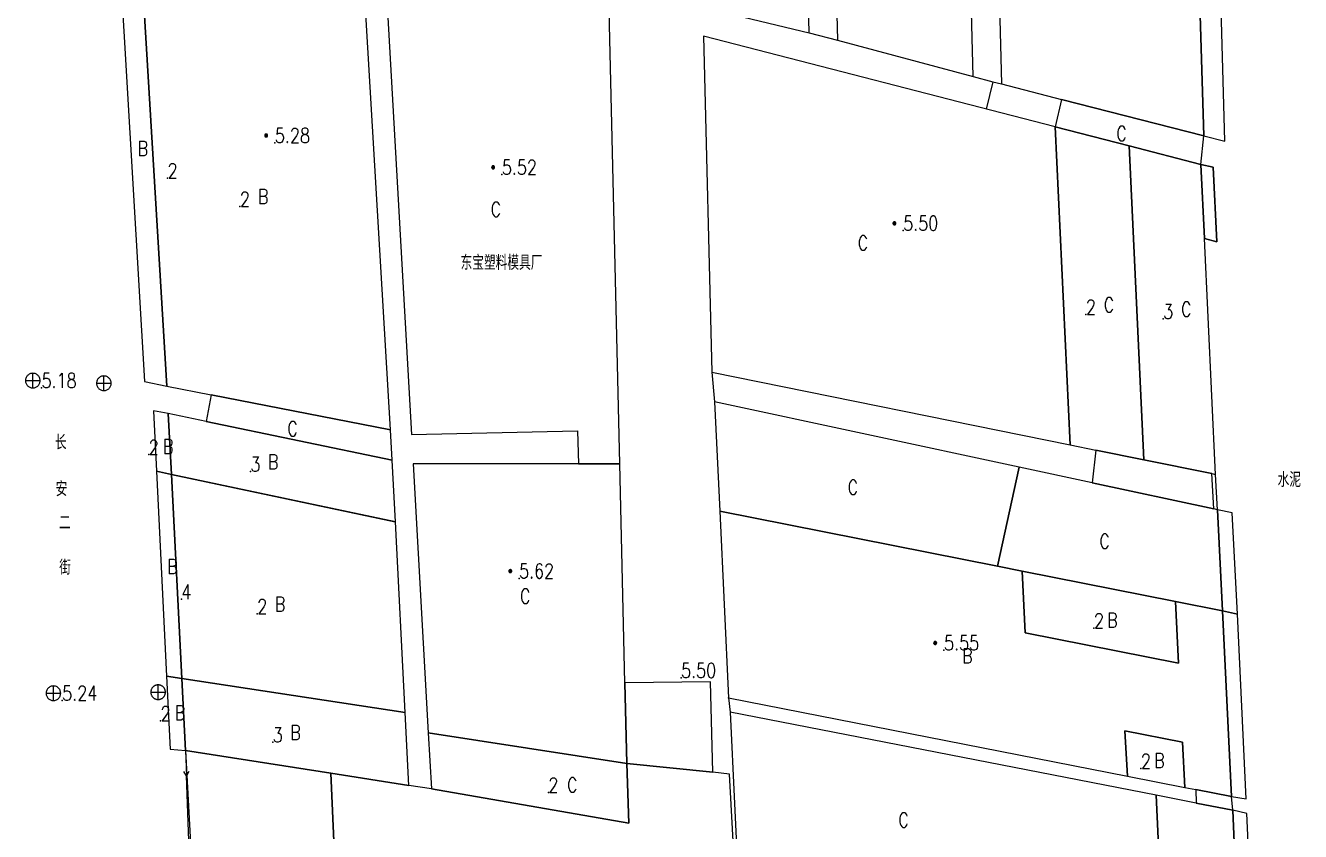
# Model space of a CAD drawing. Extents: x 500064 to 501389, y 2542464 to 2545400.
# Drawn here: x 500953.6 to 501040.9, y 2542574.3 to 2542629.5 of the extents above; entities that cross this region are included whole.
import ezdxf

# ---------------------------------------------------------------- set-up
doc = ezdxf.new("R2010")
doc.units = 0
doc.header["$LTSCALE"] = 0.5
doc.linetypes.add('CENTER', pattern=[50.8, 31.75, -6.35, 6.35, -6.35])
doc.layers.add('地形图', color=8, linetype='CONTINUOUS')
doc.styles.add('HZ', font='romans.shx', dxfattribs={"width": 0.8, "bigfont": 'hztxt.shx'})

msp = doc.modelspace()

# ---------------------------------------------------------------- linework, layer by layer
at = {"layer": '地形图'}
for points in [[(500999.927, 2542630.708), (501007.259, 2542628.958), (501006.899, 2542643.966), (500999.639, 2542645.878)], [(501008.799, 2542643.466), (501009.189, 2542628.458), (501018.47, 2542625.958), (501018.099, 2542641.018)], [(501020.031, 2542640.539), (501033.789, 2542636.938), (501034.249, 2542621.898), (501035.683, 2542621.549), (501035.228, 2542638.045), (501020.018, 2542642.038)], [(501024.511, 2542624.404), (501034.249, 2542621.898), (501033.789, 2542636.938), (501020.031, 2542640.539), (501020.42, 2542625.458)], [(500961.269, 2542638.848), (500959.781, 2542639.139), (500961.789, 2542605.085), (500963.309, 2542604.787)], [(500961.269, 2542638.848), (500963.309, 2542604.787), (500966.351, 2542604.192), (500978.629, 2542601.787), (500976.647, 2542634.884)], [(500994.299, 2542599.458), (500993.58, 2542630.458), (500978.189, 2542634.458), (500980.049, 2542601.457), (500991.4, 2542601.708), (500991.47, 2542599.458)], [(501025.105, 2542600.76), (501024.079, 2542622.526), (501000.04, 2542628.738), (501000.602, 2542605.738)], [(501024.511, 2542624.404), (501024.079, 2542622.526), (501029.146, 2542621.217), (501034.059, 2542619.948), (501034.249, 2542621.898)], [(501024.079, 2542622.526), (501025.105, 2542600.76), (501026.875, 2542600.4), (501030.159, 2542599.733), (501029.146, 2542621.217)], [(501029.146, 2542621.217), (501030.159, 2542599.733), (501034.804, 2542598.789), (501035.059, 2542598.738), (501034.297, 2542614.89), (501034.059, 2542619.948)], [(501034.059, 2542619.948), (501034.297, 2542614.89), (501035.144, 2542614.662), (501034.905, 2542619.767)], [(500966.013, 2542602.357), (500978.74, 2542599.707), (500978.629, 2542601.787), (500966.351, 2542604.192)], [(501021.625, 2542599.232), (501000.791, 2542603.708), (501001.157, 2542596.21), (501020.15, 2542592.447)], [(500962.603, 2542598.957), (500963.632, 2542598.738), (500963.419, 2542602.897), (500962.4, 2542603.091)], [(500963.419, 2542602.897), (500963.632, 2542598.738), (500978.956, 2542595.49), (500978.74, 2542599.707), (500966.013, 2542602.357)], [(501026.875, 2542600.4), (501026.619, 2542598.159), (501034.936, 2542596.372), (501034.804, 2542598.789), (501030.159, 2542599.733)], [(500991.47, 2542599.458), (500980.162, 2542599.457), (500981.198, 2542581.06), (500994.774, 2542578.963), (500994.647, 2542584.462), (500994.299, 2542599.458)], [(501021.625, 2542599.232), (501020.15, 2542592.447), (501021.833, 2542592.116), (501032.317, 2542590.036), (501035.539, 2542589.398), (501035.189, 2542596.318), (501034.936, 2542596.372), (501026.619, 2542598.159)], [(500963.632, 2542598.738), (500962.603, 2542598.957), (500963.292, 2542584.923), (500964.347, 2542584.76)], [(500963.632, 2542598.738), (500964.347, 2542584.76), (500979.625, 2542582.453), (500978.956, 2542595.49)], [(501001.157, 2542596.21), (501001.74, 2542583.449), (501029.028, 2542578.089), (501028.863, 2542581.181), (501032.787, 2542580.404), (501032.952, 2542577.318), (501033.713, 2542577.169), (501036.159, 2542576.688), (501035.539, 2542589.398), (501032.317, 2542590.036), (501032.522, 2542585.828), (501022.039, 2542587.894), (501021.833, 2542592.116), (501020.15, 2542592.447)], [(501035.189, 2542596.318), (501035.539, 2542589.398), (501036.57, 2542589.18), (501036.198, 2542596.117)], [(501032.317, 2542590.036), (501021.833, 2542592.116), (501022.039, 2542587.894), (501032.522, 2542585.828)], [(501035.539, 2542589.398), (501036.159, 2542576.688), (501037.16, 2542576.525), (501036.57, 2542589.18)], [(500964.347, 2542584.76), (500963.292, 2542584.923), (500963.536, 2542579.943), (500964.599, 2542579.847)], [(500964.347, 2542584.76), (500964.599, 2542579.847), (500974.546, 2542578.292), (500979.881, 2542577.457), (500979.625, 2542582.453)], [(500994.774, 2542578.963), (501000.659, 2542578.348), (501000.518, 2542584.549), (500994.647, 2542584.462)], [(501016.495, 2542569.592), (501028.83, 2542567.208), (501028.63, 2542566.007), (501031.523, 2542565.412), (501030.991, 2542576.778), (501001.849, 2542582.457), (501003.041, 2542557.457), (501015.041, 2542556.457), (501015.02, 2542556.71), (501014.825, 2542559.063), (501014.709, 2542560.457), (501011.74, 2542560.957), (501011.619, 2542562.707), (501007.388, 2542563.207), (501006.849, 2542571.457)], [(500994.774, 2542578.963), (500981.198, 2542581.06), (500981.415, 2542577.217), (500994.932, 2542574.875)], [(501029.028, 2542578.089), (501032.952, 2542577.318), (501032.787, 2542580.404), (501028.863, 2542581.181)], [(500974.546, 2542578.292), (500964.599, 2542579.847), (500965.014, 2542572.211), (500965.264, 2542572.221), (500974.777, 2542572.609)], [(501000.659, 2542578.348), (500994.774, 2542578.963), (500994.932, 2542574.875), (500981.415, 2542577.217), (500979.881, 2542577.457), (500974.546, 2542578.292), (500974.777, 2542572.609), (500975.183, 2542562.634), (500975.337, 2542558.26), (500995.709, 2542554.781), (500995.61, 2542557.335), (501002.938, 2542557.45), (501001.806, 2542578.229)], [(501030.991, 2542576.778), (501031.523, 2542565.412), (501031.741, 2542560.717), (501036.909, 2542559.688), (501036.229, 2542575.758), (501033.734, 2542576.244)], [(501036.159, 2542576.688), (501033.713, 2542577.169), (501033.734, 2542576.244), (501036.229, 2542575.758)], [(501036.229, 2542575.758), (501036.909, 2542559.688), (501037.938, 2542559.512), (501037.189, 2542575.524)]]:
    msp.add_lwpolyline(points, close=True, dxfattribs=at)
for points in [[(501007.259, 2542628.958), (501009.189, 2542628.458)], [(501018.47, 2542625.958), (501019.821, 2542625.612), (501020.42, 2542625.458)], [(501019.821, 2542625.612), (501019.37, 2542623.743)], [(500970.112, 2542621.831), (500970.122, 2542621.831), (500970.133, 2542621.833), (500970.143, 2542621.836), (500970.152, 2542621.839), (500970.162, 2542621.844), (500970.171, 2542621.85), (500970.179, 2542621.856), (500970.186, 2542621.864), (500970.193, 2542621.872), (500970.196, 2542621.877), (500970.198, 2542621.881), (500970.203, 2542621.89), (500970.207, 2542621.9), (500970.21, 2542621.91), (500970.211, 2542621.92), (500970.212, 2542621.931), (500970.211, 2542621.941), (500970.21, 2542621.951), (500970.207, 2542621.962), (500970.203, 2542621.971), (500970.2, 2542621.978), (500970.198, 2542621.981), (500970.193, 2542621.989), (500970.186, 2542621.998), (500970.179, 2542622.005), (500970.171, 2542622.012), (500970.162, 2542622.017), (500970.161, 2542622.018), (500970.152, 2542622.022), (500970.143, 2542622.026), (500970.133, 2542622.028), (500970.122, 2542622.03), (500970.112, 2542622.031), (500970.101, 2542622.03), (500970.091, 2542622.028), (500970.081, 2542622.026), (500970.071, 2542622.022), (500970.062, 2542622.017), (500970.053, 2542622.012), (500970.045, 2542622.005), (500970.038, 2542621.998), (500970.031, 2542621.989), (500970.028, 2542621.985), (500970.025, 2542621.981), (500970.02, 2542621.971), (500970.017, 2542621.962), (500970.014, 2542621.951), (500970.012, 2542621.941), (500970.012, 2542621.931), (500970.012, 2542621.92), (500970.014, 2542621.91), (500970.017, 2542621.9), (500970.02, 2542621.89), (500970.024, 2542621.884), (500970.025, 2542621.881), (500970.031, 2542621.872), (500970.038, 2542621.864), (500970.045, 2542621.856), (500970.053, 2542621.85), (500970.062, 2542621.844), (500970.063, 2542621.843), (500970.071, 2542621.839), (500970.081, 2542621.836), (500970.091, 2542621.833), (500970.101, 2542621.831), (500970.112, 2542621.831)], [(500970.063, 2542621.843), (500970.196, 2542621.877), (500970.198, 2542621.881), (500970.025, 2542621.881), (500970.024, 2542621.884), (500970.212, 2542621.931), (500970.012, 2542621.931), (500970.2, 2542621.978), (500970.198, 2542621.981), (500970.025, 2542621.981), (500970.028, 2542621.985), (500970.161, 2542622.018)], [(501025.105, 2542600.76), (501024.079, 2542622.526)], [(501030.159, 2542599.733), (501029.146, 2542621.217)], [(500985.638, 2542619.652), (500985.649, 2542619.653), (500985.659, 2542619.655), (500985.669, 2542619.657), (500985.679, 2542619.661), (500985.688, 2542619.666), (500985.697, 2542619.671), (500985.705, 2542619.678), (500985.713, 2542619.685), (500985.719, 2542619.694), (500985.722, 2542619.698), (500985.725, 2542619.702), (500985.73, 2542619.712), (500985.733, 2542619.721), (500985.736, 2542619.732), (500985.738, 2542619.742), (500985.738, 2542619.752), (500985.738, 2542619.763), (500985.736, 2542619.773), (500985.733, 2542619.783), (500985.73, 2542619.793), (500985.726, 2542619.799), (500985.725, 2542619.802), (500985.719, 2542619.811), (500985.713, 2542619.819), (500985.705, 2542619.827), (500985.697, 2542619.833), (500985.688, 2542619.839), (500985.687, 2542619.84), (500985.679, 2542619.844), (500985.669, 2542619.847), (500985.659, 2542619.85), (500985.649, 2542619.852), (500985.638, 2542619.852), (500985.628, 2542619.852), (500985.617, 2542619.85), (500985.607, 2542619.847), (500985.598, 2542619.844), (500985.588, 2542619.839), (500985.579, 2542619.833), (500985.571, 2542619.827), (500985.564, 2542619.819), (500985.557, 2542619.811), (500985.554, 2542619.806), (500985.552, 2542619.802), (500985.547, 2542619.793), (500985.543, 2542619.783), (500985.54, 2542619.773), (500985.539, 2542619.763), (500985.538, 2542619.752), (500985.539, 2542619.742), (500985.54, 2542619.732), (500985.543, 2542619.721), (500985.547, 2542619.712), (500985.55, 2542619.705), (500985.552, 2542619.702), (500985.557, 2542619.694), (500985.564, 2542619.685), (500985.571, 2542619.678), (500985.579, 2542619.671), (500985.588, 2542619.666), (500985.589, 2542619.665), (500985.598, 2542619.661), (500985.607, 2542619.657), (500985.617, 2542619.655), (500985.628, 2542619.653), (500985.638, 2542619.652)], [(500985.589, 2542619.665), (500985.722, 2542619.698), (500985.725, 2542619.702), (500985.552, 2542619.702), (500985.55, 2542619.705), (500985.738, 2542619.752), (500985.538, 2542619.752), (500985.726, 2542619.799), (500985.725, 2542619.802), (500985.552, 2542619.802), (500985.554, 2542619.806), (500985.687, 2542619.84)], [(501034.059, 2542619.948), (501034.905, 2542619.767), (501035.144, 2542614.662), (501034.297, 2542614.89)], [(501013.09, 2542615.819), (501013.1, 2542615.82), (501013.111, 2542615.821), (501013.121, 2542615.824), (501013.13, 2542615.828), (501013.14, 2542615.832), (501013.149, 2542615.838), (501013.157, 2542615.845), (501013.164, 2542615.852), (501013.171, 2542615.86), (501013.174, 2542615.865), (501013.176, 2542615.869), (501013.181, 2542615.878), (501013.185, 2542615.888), (501013.188, 2542615.898), (501013.189, 2542615.909), (501013.19, 2542615.919), (501013.189, 2542615.929), (501013.188, 2542615.94), (501013.185, 2542615.95), (501013.181, 2542615.96), (501013.178, 2542615.966), (501013.176, 2542615.969), (501013.171, 2542615.978), (501013.164, 2542615.986), (501013.157, 2542615.993), (501013.149, 2542616), (501013.14, 2542616.006), (501013.139, 2542616.006), (501013.13, 2542616.01), (501013.121, 2542616.014), (501013.111, 2542616.017), (501013.1, 2542616.018), (501013.09, 2542616.019), (501013.079, 2542616.018), (501013.069, 2542616.017), (501013.059, 2542616.014), (501013.049, 2542616.01), (501013.04, 2542616.006), (501013.031, 2542616), (501013.023, 2542615.993), (501013.015, 2542615.986), (501013.009, 2542615.978), (501013.006, 2542615.973), (501013.003, 2542615.969), (501012.998, 2542615.96), (501012.995, 2542615.95), (501012.992, 2542615.94), (501012.99, 2542615.929), (501012.99, 2542615.919), (501012.99, 2542615.909), (501012.992, 2542615.898), (501012.995, 2542615.888), (501012.998, 2542615.878), (501013.002, 2542615.872), (501013.003, 2542615.869), (501013.009, 2542615.86), (501013.015, 2542615.852), (501013.023, 2542615.845), (501013.031, 2542615.838), (501013.04, 2542615.832), (501013.041, 2542615.832), (501013.049, 2542615.828), (501013.059, 2542615.824), (501013.069, 2542615.821), (501013.079, 2542615.82), (501013.09, 2542615.819)], [(501013.041, 2542615.832), (501013.174, 2542615.865), (501013.176, 2542615.869), (501013.003, 2542615.869), (501013.002, 2542615.872), (501013.19, 2542615.919), (501012.99, 2542615.919), (501013.178, 2542615.966), (501013.176, 2542615.969), (501013.003, 2542615.969), (501013.006, 2542615.973), (501013.139, 2542616.006)], [(500954.149, 2542604.656), (500954.201, 2542604.659), (500954.253, 2542604.667), (500954.303, 2542604.681), (500954.352, 2542604.699), (500954.399, 2542604.723), (500954.443, 2542604.752), (500954.483, 2542604.785), (500954.52, 2542604.822), (500954.553, 2542604.862), (500954.582, 2542604.906), (500954.605, 2542604.953), (500954.624, 2542605.002), (500954.638, 2542605.052), (500954.646, 2542605.104), (500954.649, 2542605.156), (500954.646, 2542605.208), (500954.638, 2542605.26), (500954.624, 2542605.311), (500954.605, 2542605.36), (500954.582, 2542605.406), (500954.553, 2542605.45), (500954.52, 2542605.491), (500954.483, 2542605.528), (500954.443, 2542605.561), (500954.399, 2542605.589), (500954.352, 2542605.613), (500954.303, 2542605.632), (500954.253, 2542605.645), (500954.201, 2542605.653), (500954.149, 2542605.656), (500954.096, 2542605.653), (500954.045, 2542605.645), (500953.994, 2542605.632), (500953.945, 2542605.613), (500953.899, 2542605.589), (500953.855, 2542605.561), (500953.814, 2542605.528), (500953.777, 2542605.491), (500953.744, 2542605.45), (500953.716, 2542605.406), (500953.692, 2542605.36), (500953.673, 2542605.311), (500953.66, 2542605.26), (500953.651, 2542605.208), (500953.649, 2542605.156), (500953.651, 2542605.104), (500953.66, 2542605.052), (500953.673, 2542605.002), (500953.692, 2542604.953), (500953.716, 2542604.906), (500953.744, 2542604.862), (500953.777, 2542604.822), (500953.814, 2542604.785), (500953.855, 2542604.752), (500953.899, 2542604.723), (500953.945, 2542604.699), (500953.994, 2542604.681), (500954.045, 2542604.667), (500954.096, 2542604.659), (500954.149, 2542604.656)], [(500954.149, 2542604.656), (500954.149, 2542605.156), (500954.149, 2542605.656)], [(500959.009, 2542604.473), (500959.061, 2542604.476), (500959.113, 2542604.484), (500959.164, 2542604.498), (500959.213, 2542604.517), (500959.259, 2542604.54), (500959.303, 2542604.569), (500959.344, 2542604.602), (500959.381, 2542604.639), (500959.414, 2542604.68), (500959.442, 2542604.723), (500959.466, 2542604.77), (500959.485, 2542604.819), (500959.498, 2542604.869), (500959.506, 2542604.921), (500959.509, 2542604.973), (500959.506, 2542605.026), (500959.498, 2542605.077), (500959.485, 2542605.128), (500959.466, 2542605.177), (500959.442, 2542605.223), (500959.414, 2542605.267), (500959.381, 2542605.308), (500959.344, 2542605.345), (500959.303, 2542605.378), (500959.259, 2542605.406), (500959.213, 2542605.43), (500959.164, 2542605.449), (500959.113, 2542605.463), (500959.061, 2542605.471), (500959.009, 2542605.473), (500958.957, 2542605.471), (500958.905, 2542605.463), (500958.855, 2542605.449), (500958.806, 2542605.43), (500958.759, 2542605.406), (500958.715, 2542605.378), (500958.675, 2542605.345), (500958.638, 2542605.308), (500958.605, 2542605.267), (500958.576, 2542605.223), (500958.552, 2542605.177), (500958.534, 2542605.128), (500958.52, 2542605.077), (500958.512, 2542605.026), (500958.509, 2542604.973), (500958.512, 2542604.921), (500958.52, 2542604.869), (500958.534, 2542604.819), (500958.552, 2542604.77), (500958.576, 2542604.723), (500958.605, 2542604.68), (500958.638, 2542604.639), (500958.675, 2542604.602), (500958.715, 2542604.569), (500958.759, 2542604.54), (500958.806, 2542604.517), (500958.855, 2542604.498), (500958.905, 2542604.484), (500958.957, 2542604.476), (500959.009, 2542604.473)], [(500959.009, 2542604.473), (500959.009, 2542604.973), (500959.009, 2542605.473)], [(501000.602, 2542605.738), (501000.791, 2542603.708)], [(500953.649, 2542605.156), (500954.149, 2542605.156), (500954.649, 2542605.156)], [(500958.509, 2542604.973), (500959.009, 2542604.973), (500959.509, 2542604.973)], [(500963.632, 2542598.738), (500978.945, 2542595.492)], [(501035.189, 2542596.318), (501035.059, 2542598.738)], [(500986.814, 2542592.019), (500986.825, 2542592.019), (500986.835, 2542592.021), (500986.845, 2542592.024), (500986.855, 2542592.027), (500986.864, 2542592.032), (500986.873, 2542592.038), (500986.881, 2542592.044), (500986.888, 2542592.052), (500986.895, 2542592.06), (500986.898, 2542592.065), (500986.901, 2542592.069), (500986.905, 2542592.078), (500986.909, 2542592.088), (500986.912, 2542592.098), (500986.914, 2542592.108), (500986.914, 2542592.119), (500986.914, 2542592.129), (500986.912, 2542592.139), (500986.909, 2542592.15), (500986.905, 2542592.159), (500986.902, 2542592.166), (500986.901, 2542592.169), (500986.895, 2542592.177), (500986.888, 2542592.186), (500986.881, 2542592.193), (500986.873, 2542592.2), (500986.864, 2542592.205), (500986.863, 2542592.206), (500986.855, 2542592.21), (500986.845, 2542592.214), (500986.835, 2542592.217), (500986.825, 2542592.218), (500986.814, 2542592.219), (500986.804, 2542592.218), (500986.793, 2542592.217), (500986.783, 2542592.214), (500986.773, 2542592.21), (500986.764, 2542592.205), (500986.755, 2542592.2), (500986.747, 2542592.193), (500986.74, 2542592.186), (500986.733, 2542592.177), (500986.73, 2542592.173), (500986.728, 2542592.169), (500986.723, 2542592.159), (500986.719, 2542592.15), (500986.716, 2542592.139), (500986.715, 2542592.129), (500986.714, 2542592.119), (500986.715, 2542592.108), (500986.716, 2542592.098), (500986.719, 2542592.088), (500986.723, 2542592.078), (500986.726, 2542592.072), (500986.728, 2542592.069), (500986.733, 2542592.06), (500986.74, 2542592.052), (500986.747, 2542592.044), (500986.755, 2542592.038), (500986.764, 2542592.032), (500986.765, 2542592.031), (500986.773, 2542592.027), (500986.783, 2542592.024), (500986.793, 2542592.021), (500986.804, 2542592.019), (500986.814, 2542592.019)], [(500986.765, 2542592.031), (500986.898, 2542592.065), (500986.901, 2542592.069), (500986.728, 2542592.069), (500986.726, 2542592.072), (500986.914, 2542592.119), (500986.714, 2542592.119), (500986.902, 2542592.166), (500986.901, 2542592.169), (500986.728, 2542592.169), (500986.73, 2542592.173), (500986.863, 2542592.206)], [(501032.317, 2542590.039), (501032.522, 2542585.828), (501022.039, 2542587.894), (501021.833, 2542592.116)], [(501036.159, 2542576.688), (501037.16, 2542576.525), (501036.57, 2542589.18), (501035.539, 2542589.398)], [(501015.881, 2542587.101), (501015.892, 2542587.102), (501015.902, 2542587.103), (501015.912, 2542587.106), (501015.922, 2542587.11), (501015.931, 2542587.114), (501015.94, 2542587.12), (501015.948, 2542587.127), (501015.956, 2542587.134), (501015.962, 2542587.142), (501015.965, 2542587.147), (501015.968, 2542587.151), (501015.973, 2542587.16), (501015.976, 2542587.17), (501015.979, 2542587.18), (501015.981, 2542587.191), (501015.981, 2542587.201), (501015.981, 2542587.212), (501015.979, 2542587.222), (501015.976, 2542587.232), (501015.973, 2542587.242), (501015.97, 2542587.248), (501015.968, 2542587.251), (501015.962, 2542587.26), (501015.956, 2542587.268), (501015.948, 2542587.275), (501015.94, 2542587.282), (501015.931, 2542587.288), (501015.93, 2542587.288), (501015.922, 2542587.293), (501015.912, 2542587.296), (501015.902, 2542587.299), (501015.892, 2542587.301), (501015.881, 2542587.301), (501015.871, 2542587.301), (501015.861, 2542587.299), (501015.85, 2542587.296), (501015.841, 2542587.293), (501015.831, 2542587.288), (501015.823, 2542587.282), (501015.814, 2542587.275), (501015.807, 2542587.268), (501015.8, 2542587.26), (501015.797, 2542587.255), (501015.795, 2542587.251), (501015.79, 2542587.242), (501015.786, 2542587.232), (501015.784, 2542587.222), (501015.782, 2542587.212), (501015.781, 2542587.201), (501015.782, 2542587.191), (501015.784, 2542587.18), (501015.786, 2542587.17), (501015.79, 2542587.16), (501015.793, 2542587.154), (501015.795, 2542587.151), (501015.8, 2542587.142), (501015.807, 2542587.134), (501015.814, 2542587.127), (501015.823, 2542587.12), (501015.831, 2542587.114), (501015.833, 2542587.114), (501015.841, 2542587.11), (501015.85, 2542587.106), (501015.861, 2542587.103), (501015.871, 2542587.102), (501015.881, 2542587.101)], [(501015.833, 2542587.114), (501015.965, 2542587.147), (501015.968, 2542587.151), (501015.795, 2542587.151), (501015.793, 2542587.154), (501015.981, 2542587.201), (501015.781, 2542587.201), (501015.97, 2542587.248), (501015.968, 2542587.251), (501015.795, 2542587.251), (501015.797, 2542587.255), (501015.93, 2542587.288)], [(500964.347, 2542584.76), (500979.625, 2542582.453)], [(500955.556, 2542583.257), (500955.608, 2542583.26), (500955.66, 2542583.268), (500955.71, 2542583.282), (500955.759, 2542583.3), (500955.806, 2542583.324), (500955.85, 2542583.353), (500955.89, 2542583.386), (500955.927, 2542583.423), (500955.96, 2542583.463), (500955.989, 2542583.507), (500956.012, 2542583.554), (500956.031, 2542583.603), (500956.045, 2542583.653), (500956.053, 2542583.705), (500956.056, 2542583.757), (500956.053, 2542583.809), (500956.045, 2542583.861), (500956.031, 2542583.912), (500956.012, 2542583.961), (500955.989, 2542584.007), (500955.96, 2542584.051), (500955.927, 2542584.092), (500955.89, 2542584.129), (500955.85, 2542584.162), (500955.806, 2542584.19), (500955.759, 2542584.214), (500955.71, 2542584.233), (500955.66, 2542584.246), (500955.608, 2542584.254), (500955.556, 2542584.257), (500955.503, 2542584.254), (500955.452, 2542584.246), (500955.401, 2542584.233), (500955.352, 2542584.214), (500955.306, 2542584.19), (500955.262, 2542584.162), (500955.221, 2542584.129), (500955.184, 2542584.092), (500955.151, 2542584.051), (500955.123, 2542584.007), (500955.099, 2542583.961), (500955.08, 2542583.912), (500955.067, 2542583.861), (500955.058, 2542583.809), (500955.056, 2542583.757), (500955.058, 2542583.705), (500955.067, 2542583.653), (500955.08, 2542583.603), (500955.099, 2542583.554), (500955.123, 2542583.507), (500955.151, 2542583.463), (500955.184, 2542583.423), (500955.221, 2542583.386), (500955.262, 2542583.353), (500955.306, 2542583.324), (500955.352, 2542583.3), (500955.401, 2542583.282), (500955.452, 2542583.268), (500955.503, 2542583.26), (500955.556, 2542583.257)], [(500955.056, 2542583.757), (500955.556, 2542583.757), (500956.056, 2542583.757)], [(500955.556, 2542583.257), (500955.556, 2542583.757), (500955.556, 2542584.257)], [(500962.719, 2542583.333), (500962.751, 2542583.334), (500962.782, 2542583.337), (500962.813, 2542583.342), (500962.844, 2542583.348), (500962.874, 2542583.357), (500962.904, 2542583.368), (500962.932, 2542583.38), (500962.96, 2542583.395), (500962.987, 2542583.411), (500963.013, 2542583.428), (500963.038, 2542583.448), (500963.062, 2542583.468), (500963.084, 2542583.49), (500963.105, 2542583.514), (500963.124, 2542583.539), (500963.142, 2542583.565), (500963.158, 2542583.592), (500963.172, 2542583.62), (500963.184, 2542583.649), (500963.195, 2542583.678), (500963.204, 2542583.708), (500963.211, 2542583.739), (500963.216, 2542583.77), (500963.219, 2542583.801), (500963.219, 2542583.833), (500963.219, 2542583.864), (500963.216, 2542583.895), (500963.211, 2542583.926), (500963.204, 2542583.957), (500963.195, 2542583.987), (500963.184, 2542584.017), (500963.172, 2542584.046), (500963.158, 2542584.074), (500963.142, 2542584.101), (500963.124, 2542584.127), (500963.105, 2542584.151), (500963.084, 2542584.175), (500963.062, 2542584.197), (500963.038, 2542584.218), (500963.013, 2542584.237), (500962.987, 2542584.255), (500962.96, 2542584.271), (500962.932, 2542584.285), (500962.904, 2542584.298), (500962.874, 2542584.308), (500962.844, 2542584.317), (500962.813, 2542584.324), (500962.782, 2542584.329), (500962.751, 2542584.332), (500962.719, 2542584.333), (500962.688, 2542584.332), (500962.657, 2542584.329), (500962.626, 2542584.324), (500962.595, 2542584.317), (500962.565, 2542584.308), (500962.535, 2542584.298), (500962.507, 2542584.285), (500962.479, 2542584.271), (500962.452, 2542584.255), (500962.426, 2542584.237), (500962.401, 2542584.218), (500962.377, 2542584.197), (500962.355, 2542584.175), (500962.334, 2542584.151), (500962.315, 2542584.127), (500962.297, 2542584.101), (500962.281, 2542584.074), (500962.267, 2542584.046), (500962.255, 2542584.017), (500962.244, 2542583.987), (500962.235, 2542583.957), (500962.228, 2542583.926), (500962.223, 2542583.895), (500962.22, 2542583.864), (500962.219, 2542583.833), (500962.22, 2542583.801), (500962.223, 2542583.77), (500962.228, 2542583.739), (500962.235, 2542583.708), (500962.244, 2542583.678), (500962.255, 2542583.649), (500962.267, 2542583.62), (500962.281, 2542583.592), (500962.297, 2542583.565), (500962.315, 2542583.539), (500962.334, 2542583.514), (500962.355, 2542583.49), (500962.377, 2542583.468), (500962.401, 2542583.448), (500962.426, 2542583.428), (500962.452, 2542583.411), (500962.479, 2542583.395), (500962.507, 2542583.38), (500962.535, 2542583.368), (500962.565, 2542583.357), (500962.595, 2542583.348), (500962.626, 2542583.342), (500962.657, 2542583.337), (500962.688, 2542583.334), (500962.719, 2542583.333)], [(500962.219, 2542583.833), (500962.719, 2542583.833), (500963.219, 2542583.833)], [(500962.719, 2542583.333), (500962.719, 2542583.833), (500962.719, 2542584.333)], [(501001.74, 2542583.449), (501001.849, 2542582.457)], [(500994.774, 2542578.963), (500981.198, 2542581.06)], [(501029.028, 2542578.095), (501028.863, 2542581.181), (501032.787, 2542580.404), (501032.952, 2542577.318)], [(500964.599, 2542579.847), (500964.662, 2542578.099)], [(500964.662, 2542578.099), (500964.475, 2542578.398)], [(500964.828, 2542578.411), (500964.662, 2542578.099)], [(500994.774, 2542578.963), (500994.932, 2542574.875)], [(500965.24, 2542562.224), (500964.662, 2542578.099)], [(500981.415, 2542577.217), (500994.932, 2542574.875)]]:
    msp.add_lwpolyline(points, dxfattribs=at)
at = {"layer": '地形图', "linetype": 'CENTER'}
for p in [(500970.712, 2542621.435, 5.28), (500963.364, 2542619.015, 2), (500986.238, 2542619.256, 5.52), (500968.311, 2542617.07, 2), (501013.69, 2542615.423, 5.5), (501026.19, 2542609.691, 2), (501031.479, 2542609.393, 3), (500954.749, 2542604.66, 5.18), (500962.081, 2542600.093, 2), (500969.033, 2542598.932, 3), (500987.414, 2542591.623, 5.62), (500964.309, 2542590.192, 4), (500969.503, 2542589.194, 2), (501026.742, 2542588.214, 2), (501016.481, 2542586.705, 5.55), (500998.497, 2542584.82, 5.5), (500956.156, 2542583.261, 5.24), (500962.886, 2542581.867, 2), (500970.559, 2542580.406, 3), (501029.949, 2542578.61, 2), (500989.423, 2542576.976, 2)]:
    msp.add_point(p, dxfattribs=at)
at = {"layer": '地形图', "ltscale": 10}
for p in [(500954.149, 2542605.156), (500955.556, 2542583.757), (501001.74, 2542583.449)]:
    msp.add_point(p, dxfattribs=at)

# ---------------------------------------------------------------- texts
at = {"layer": '地形图', "ltscale": 10, "style": 'HZ', "width": 0.8}
for s, p in [('5.28', (500970.712, 2542621.435)), ('C', (501028.263, 2542621.562)), ('B', (500961.316, 2542620.534)), ('5.52', (500986.238, 2542619.256)), ('2', (500963.364, 2542619.015)), ('2', (500968.311, 2542617.07)), ('B', (500969.542, 2542617.255)), ('C', (500985.469, 2542616.374)), ('5.50', (501013.69, 2542615.423)), ('C', (501010.585, 2542614.077)), ('东宝塑料模具厂', (500983.412, 2542612.73)), ('2', (501026.19, 2542609.691)), ('C', (501027.408, 2542609.838)), ('3', (501031.479, 2542609.393)), ('C', (501032.698, 2542609.54)), ('5.18', (500954.749, 2542604.66)), ('C', (500971.55, 2542601.362)), ('长', (500955.659, 2542600.43)), ('2', (500962.081, 2542600.093)), ('B', (500963.051, 2542600.154)), ('B', (500970.228, 2542599.097)), ('3', (500969.033, 2542598.932)), ('C', (501009.887, 2542597.354)), ('水泥', (501039.304, 2542597.875)), ('安', (500955.708, 2542597.241)), ('二', (500955.939, 2542594.936)), ('C', (501027.114, 2542593.659)), ('街', (500955.958, 2542591.873)), ('B', (500963.333, 2542591.929)), ('5.62', (500987.414, 2542591.623)), ('4', (500964.309, 2542590.192)), ('C', (500987.469, 2542589.901)), ('2', (500969.503, 2542589.194)), ('B', (500970.698, 2542589.359)), ('2', (501026.742, 2542588.214)), ('B', (501027.642, 2542588.255)), ('5.55', (501016.481, 2542586.705)), ('B', (501017.719, 2542585.811)), ('5.50', (500998.497, 2542584.82)), ('5.24', (500956.156, 2542583.261)), ('2', (500962.886, 2542581.867)), ('B', (500963.856, 2542581.928)), ('3', (500970.559, 2542580.406)), ('B', (500971.754, 2542580.571)), ('2', (501029.949, 2542578.61)), ('B', (501030.849, 2542578.651)), ('2', (500989.423, 2542576.976)), ('C', (500990.697, 2542576.983)), ('C', (501013.355, 2542574.581))]:
    msp.add_text(s, height=1, dxfattribs=at).set_placement(p)

doc.saveas('drawing.dxf')
